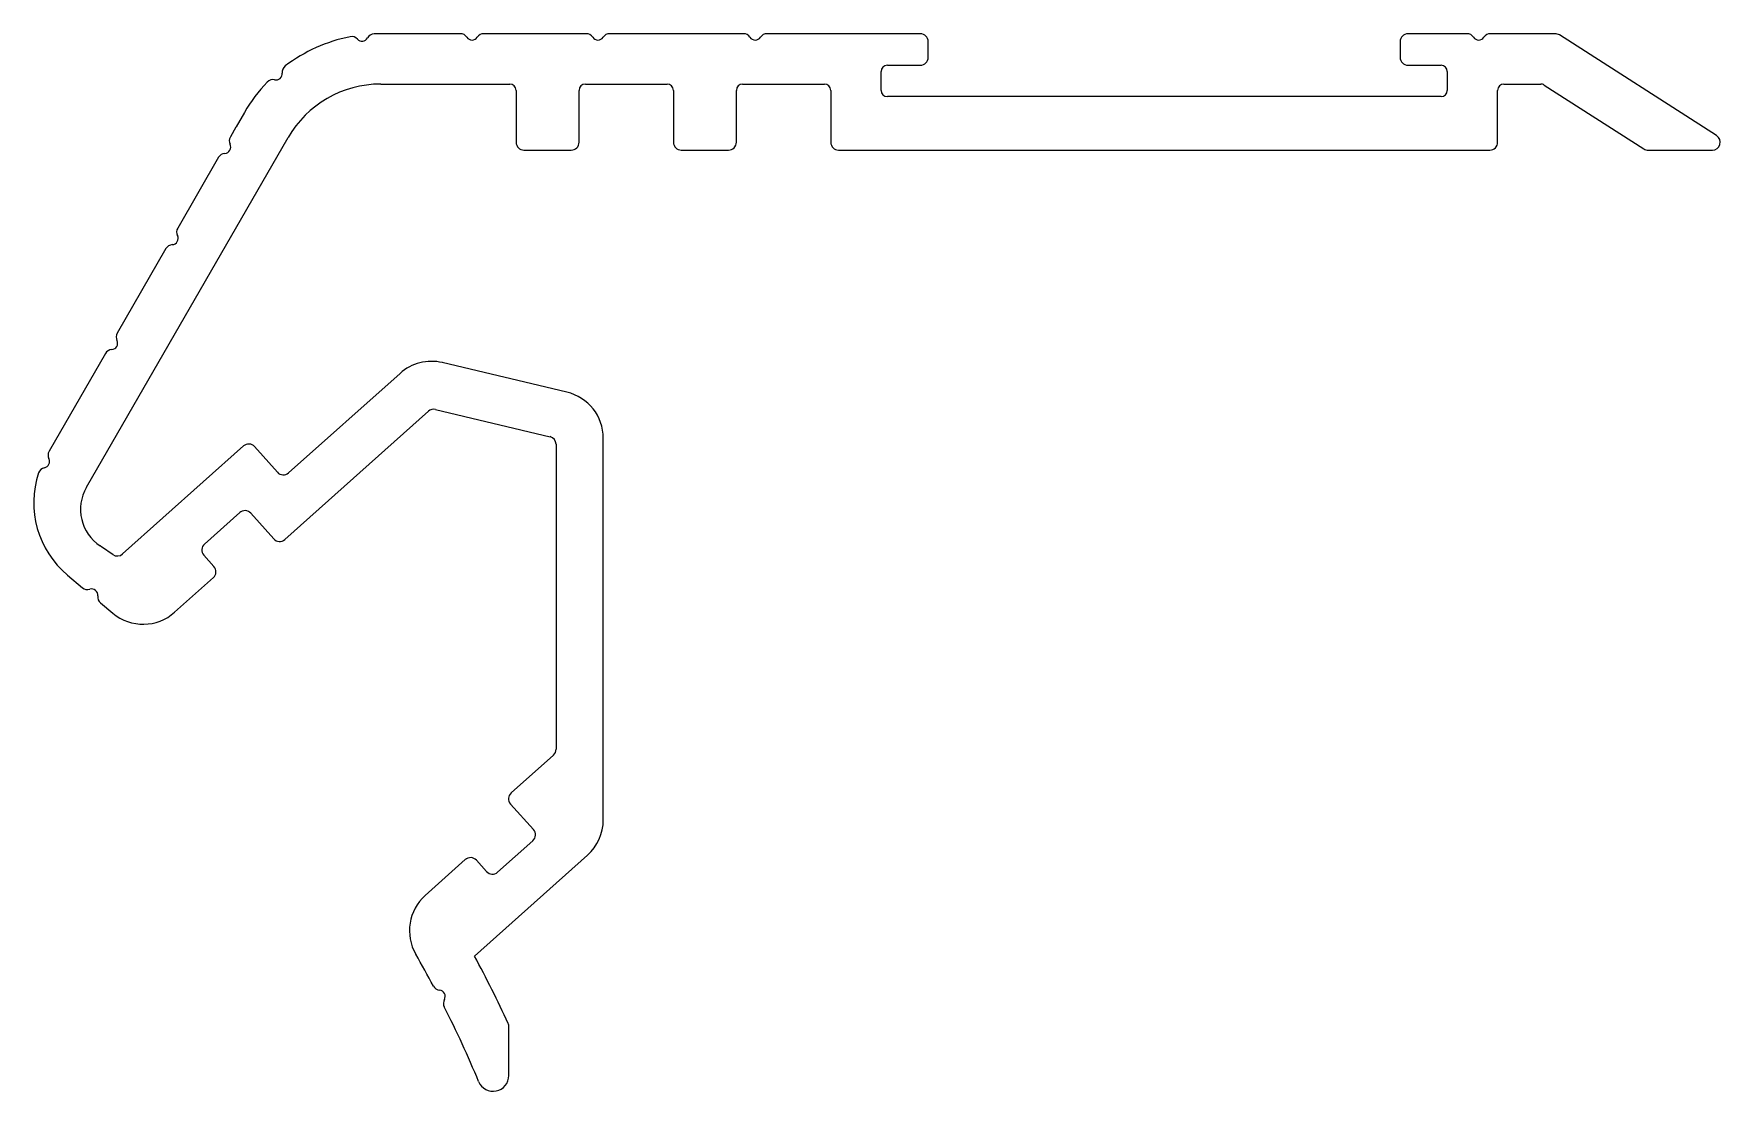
# Model space of a CAD drawing. Extents: x 2.9 to 56.5, y 0.7 to 34.3.
import ezdxf

# ---------------------------------------------------------------- set-up
doc = ezdxf.new("R2010")
doc.units = 0
doc.layers.get('0').update_dxf_attribs({"linetype": 'CONTINUOUS'})

msp = doc.modelspace()

# ---------------------------------------------------------------- linework, layer by layer
for p, q in [((16.481, 34.33), (13.951, 34.33)), ((20.481, 34.33), (17.229, 34.33)), ((25.481, 34.33), (21.229, 34.33)), ((31.105, 34.33), (26.229, 34.33)), ((48.481, 34.33), (46.605, 34.33)), ((51.282, 34.33), (49.229, 34.33)), ((31.355, 33.58), (31.355, 34.08)), ((46.355, 34.08), (46.355, 33.58)), ((56.417, 31.091), (51.417, 34.291)), ((30.055, 33.33), (31.105, 33.33)), ((46.605, 33.33), (47.655, 33.33)), ((13.95, 32.73), (18.055, 32.73)), ((20.455, 32.73), (23.055, 32.73)), ((25.455, 32.73), (28.055, 32.73)), ((29.855, 32.53), (29.855, 33.13)), ((47.855, 33.13), (47.855, 32.53)), ((49.655, 32.73), (50.828, 32.73)), ((18.255, 32.53), (18.255, 30.88)), ((20.255, 30.88), (20.255, 32.53)), ((23.255, 32.53), (23.255, 30.88)), ((25.255, 30.88), (25.255, 32.53)), ((28.255, 32.53), (28.255, 30.88)), ((47.655, 32.33), (30.055, 32.33)), ((49.455, 30.88), (49.455, 32.53)), ((50.936, 32.699), (54.107, 30.67)), ((9.62, 31.83), (9.358, 31.375)), ((9.349, 31.36), (9.171, 31.051)), ((4.595, 19.912), (11.005, 31.028)), ((18.505, 30.63), (20.005, 30.63)), ((23.505, 30.63), (25.005, 30.63)), ((28.505, 30.63), (49.205, 30.63)), ((54.241, 30.63), (56.282, 30.63)), ((8.797, 30.403), (7.498, 28.149)), ((7.124, 27.501), (5.575, 24.814)), ((5.201, 24.166), (3.409, 21.057)), ((19.871, 22.936), (15.909, 23.876)), ((14.564, 23.535), (11.021, 20.371)), ((10.902, 18.253), (15.466, 22.33)), ((15.69, 22.386), (19.333, 21.522)), ((21.025, 9.338), (21.025, 21.476)), ((9.587, 21.226), (5.745, 17.793)), ((10.668, 20.39), (9.94, 21.206)), ((19.525, 21.279), (19.525, 11.586)), ((8.349, 18.108), (9.468, 19.108)), ((9.821, 19.088), (10.549, 18.272)), ((8.65, 17.396), (8.329, 17.755)), ((3.992, 17.124), (4.472, 16.721)), ((7.399, 15.943), (8.63, 17.043)), ((5.045, 16.24), (5.436, 15.912)), ((19.442, 11.399), (18.097, 10.198)), ((18.077, 9.845), (18.806, 9.03)), ((18.786, 8.677), (17.667, 7.678)), ((16.64, 8.077), (15.365, 6.938)), ((16.932, 5.01), (20.524, 8.219)), ((17.314, 7.698), (16.993, 8.057)), ((18.025, 1.214), (18.025, 2.763))]:
    msp.add_line(p, q)
for centre, radius, start, end in [((13.749, 34.076), 0.25, 92.4371, 150.9163), ((13.951, 29.33), 5, 90, 92.4371), ((16.481, 34.08), 0.25, 33.749, 90), ((17.229, 34.08), 0.25, 90, 146.251), ((20.481, 34.08), 0.25, 33.749, 90), ((21.229, 34.08), 0.25, 90, 146.251), ((25.481, 34.08), 0.25, 33.749, 90), ((26.229, 34.08), 0.25, 90, 146.251), ((31.105, 34.08), 0.25, 0, 90), ((46.605, 34.08), 0.25, 90, 180), ((48.481, 34.08), 0.25, 33.749, 90), ((49.229, 34.08), 0.25, 90, 146.251), ((51.282, 34.08), 0.25, 57.3808, 90), ((13.951, 29.33), 5, 101.2373, 127.3523), ((13.025, 33.989), 0.25, 42.758, 101.2373), ((13.355, 34.295), 0.2, 222.758, 330.9163), ((16.855, 34.33), 0.2, 213.749, 326.251), ((20.855, 34.33), 0.2, 213.749, 326.251), ((25.855, 34.33), 0.2, 213.749, 326.251), ((48.855, 34.33), 0.2, 213.749, 326.251), ((11.069, 33.106), 0.25, 127.3523, 185.8316), ((30.055, 33.13), 0.2, 90, 180), ((31.105, 33.58), 0.25, 270, 0), ((46.605, 33.58), 0.25, 180, 270), ((47.655, 33.13), 0.2, 0, 90), ((13.951, 29.33), 5, 136.1525, 150), ((10.525, 32.621), 0.25, 77.6732, 136.1525), ((10.621, 33.06), 0.2, 257.6732, 5.8316), ((13.95, 29.33), 3.4, 90, 150.0334), ((18.055, 32.53), 0.2, 360, 90), ((20.455, 32.53), 0.2, 90, 180), ((23.055, 32.53), 0.2, 360, 90), ((25.455, 32.53), 0.2, 90, 180), ((28.055, 32.53), 0.2, 360, 90), ((49.655, 32.53), 0.2, 90, 180), ((50.828, 32.53), 0.2, 57.3808, 90), ((30.055, 32.53), 0.2, 180, 270), ((47.655, 32.53), 0.2, 270, 0), ((35.339, 16.375), 30, 150, 150.0334), ((8.984, 30.727), 0.2, 273.7824, 26.2844), ((9.388, 30.926), 0.25, 150.0334, 206.2844), ((18.505, 30.88), 0.25, 180, 270), ((20.005, 30.88), 0.25, 270, 0), ((23.505, 30.88), 0.25, 180, 270), ((25.005, 30.88), 0.25, 270, 0), ((28.505, 30.88), 0.25, 180, 270), ((49.205, 30.88), 0.25, 270, 0), ((54.241, 30.88), 0.25, 237.3808, 270), ((56.282, 30.88), 0.25, 270, 57.3808), ((9.014, 30.278), 0.25, 93.7824, 150.0334), ((7.311, 27.825), 0.2, 273.7824, 26.2844), ((7.714, 28.024), 0.25, 150.0334, 206.2844), ((7.341, 27.376), 0.25, 93.7824, 150.0334), ((5.791, 24.689), 0.25, 150.0334, 206.2844), ((5.417, 24.041), 0.25, 93.7824, 150.0334), ((5.388, 24.49), 0.2, 273.7824, 26.2844), ((15.563, 22.416), 1.5, 76.6521, 131.7759), ((19.525, 21.476), 1.5, 0, 76.6521), ((15.632, 22.143), 0.25, 76.6521, 131.7759), ((19.275, 21.279), 0.25, 0, 76.6521), ((3.625, 20.932), 0.25, 150.0334, 206.3614), ((9.754, 21.039), 0.25, 41.7759, 131.7759), ((3.312, 20.291), 0.25, 101.4983, 161.5651), ((3.222, 20.732), 0.2, 281.4983, 26.3614), ((10.855, 20.557), 0.25, 221.7759, 311.7759), ((5.921, 19.422), 3, 161.5651, 230), ((5.808, 19.213), 1.4, 150.0334, 236.3416), ((9.634, 18.921), 0.25, 41.7759, 131.7759), ((10.736, 18.439), 0.25, 221.7759, 311.7759), ((-15.253, -12.417), 36.6, 55.5762, 56.3416), ((5.579, 17.98), 0.25, 235.5762, 311.7759), ((8.516, 17.922), 0.25, 131.7759, 221.7759), ((8.464, 17.229), 0.25, 311.7759, 41.7759), ((4.632, 16.913), 0.25, 230, 286.251), ((4.758, 16.481), 0.2, 353.749, 106.251), ((5.206, 16.432), 0.25, 173.749, 230), ((6.4, 17.061), 1.5, 230, 311.7759), ((19.275, 11.586), 0.25, 311.7759, 0), ((18.264, 10.012), 0.25, 131.7759, 221.7759), ((19.525, 9.338), 1.5, 311.7759, 0), ((18.619, 8.864), 0.25, 311.7759, 41.7759), ((16.807, 7.891), 0.25, 41.7759, 131.7759), ((17.501, 7.864), 0.25, 221.7759, 311.7759), ((16.365, 5.82), 1.5, 131.7759, 209.9756), ((-15.253, -12.417), 35, 28.0822, 29.9756), ((-15.253, -12.417), 36.6, 24.6838, 28.4334), ((15.847, 4.176), 0.25, 208.0822, 264.0285), ((15.8, 3.729), 0.2, 330.9151, 84.0285), ((16.193, 3.51), 0.25, 150.9151, 206.8615), ((-15.253, -12.417), 35, 22.5807, 26.8615), ((17.775, 2.763), 0.25, 0, 24.6838), ((17.525, 1.214), 0.5, 202.5807, 360)]:
    msp.add_arc(centre, radius, start, end)

doc.saveas('drawing.dxf')
